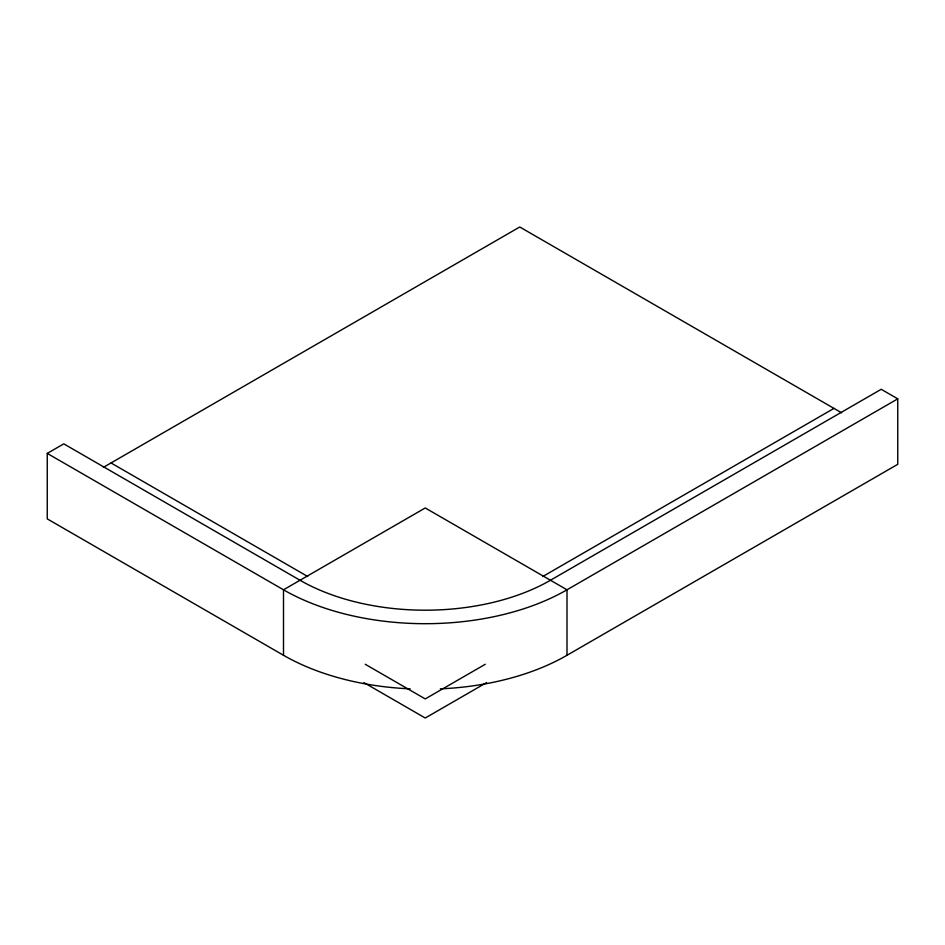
<?xml version="1.0" encoding="UTF-8"?>
<svg xmlns="http://www.w3.org/2000/svg" width="945" height="945" viewBox="0 0 945 945"><rect width="100%" height="100%" fill="white"/><g stroke="black" fill="none" stroke-linecap="round" stroke-linejoin="round"><path stroke-width="1.42" d="M410.154 688.846A200.47 115.739 0 0 1 283.5 655.275L47.25 518.876L47.25 453.399L63.787 443.855L300.037 580.254A177.081 102.237 0 0 0 550.462 580.254L881.212 389.293L897.75 398.849L897.75 464.314L567 655.275A200.47 115.739 0 0 1 440.346 688.846M103.371 467.373L519.75 226.989L841.629 412.811M542.796 576.497L833.962 408.394M897.75 398.849L567 589.798A200.47 115.739 0 0 1 283.5 589.798L47.25 453.399M485.281 664.264L425.25 698.922L365.219 664.264M486.557 682.621L425.25 718.011L363.943 682.621M111.037 462.955L307.704 576.497M567 655.275L567 589.798L425.25 507.961L283.5 589.798L283.5 655.275"/></g></svg>
